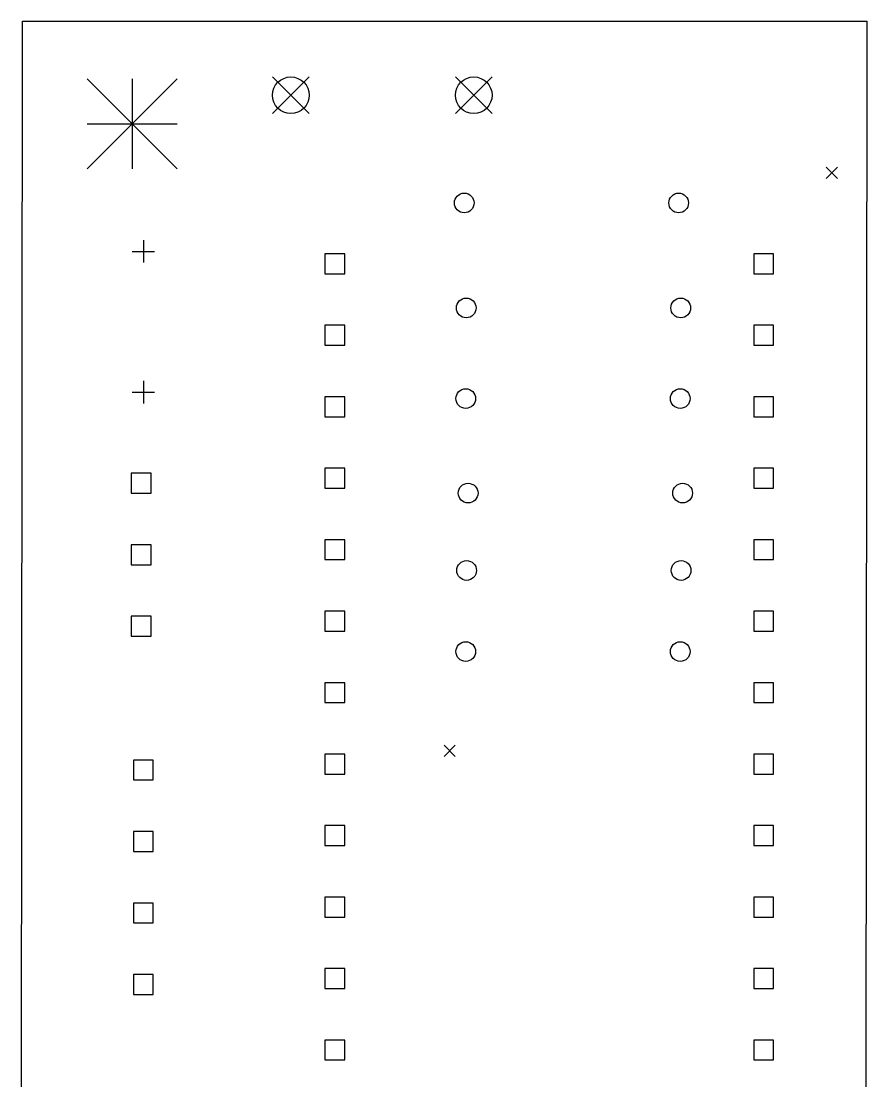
# Model space of a CAD drawing. Extents: x -2.1 to 50.2, y -24 to 50.1.
# Drawn here: x 0.01 to 30.05, y 12.43 to 50.08 of the extents above; entities that cross this region are included whole.
import ezdxf

# ---------------------------------------------------------------- set-up
doc = ezdxf.new("R2010")
doc.units = 0
doc.layers.add('BLACK', color=7, linetype='CONTINUOUS')

msp = doc.modelspace()

# ---------------------------------------------------------------- linework, layer by layer
at = {"layer": 'BLACK', "linetype": 'CONTINUOUS'}
for p, q in [((0.008, 0), (0.06, 50.08)), ((0.06, 50.08), (30.052, 50.08)), ((30.052, 50.08), (30, 0)), ((2.348, 48.03), (5.548, 44.83)), ((5.548, 48.03), (2.348, 44.83)), ((3.948, 48.03), (3.948, 44.83)), ((8.938, 48.1), (10.238, 46.8)), ((10.238, 48.1), (8.938, 46.8)), ((15.438, 48.1), (16.738, 46.8)), ((16.738, 48.1), (15.438, 46.8)), ((2.348, 46.43), (5.548, 46.43)), ((28.608, 44.89), (29.008, 44.49)), ((29.008, 44.89), (28.608, 44.49)), ((4.35, 42.3), (4.35, 41.5)), ((3.95, 41.9), (4.75, 41.9)), ((11.501557, 41.813557), (10.794443, 41.813557)), ((10.794443, 41.813557), (10.794443, 41.106443)), ((11.501557, 41.106443), (11.501557, 41.813557)), ((26.741557, 41.813557), (26.034443, 41.813557)), ((26.034443, 41.813557), (26.034443, 41.106443)), ((26.741557, 41.106443), (26.741557, 41.813557)), ((10.794443, 41.106443), (11.501557, 41.106443)), ((26.034443, 41.106443), (26.741557, 41.106443)), ((11.501557, 39.273557), (10.794443, 39.273557)), ((10.794443, 39.273557), (10.794443, 38.566443)), ((11.501557, 38.566443), (11.501557, 39.273557)), ((26.741557, 39.273557), (26.034443, 39.273557)), ((26.034443, 39.273557), (26.034443, 38.566443)), ((26.741557, 38.566443), (26.741557, 39.273557)), ((10.794443, 38.566443), (11.501557, 38.566443)), ((26.034443, 38.566443), (26.741557, 38.566443)), ((4.35, 37.3), (4.35, 36.5)), ((3.95, 36.9), (4.75, 36.9)), ((11.501557, 36.733557), (10.794443, 36.733557)), ((10.794443, 36.733557), (10.794443, 36.026443)), ((11.501557, 36.026443), (11.501557, 36.733557)), ((26.741557, 36.733557), (26.034443, 36.733557)), ((26.034443, 36.733557), (26.034443, 36.026443)), ((26.741557, 36.026443), (26.741557, 36.733557)), ((10.794443, 36.026443), (11.501557, 36.026443)), ((26.034443, 36.026443), (26.741557, 36.026443)), ((4.622057, 34.013557), (3.914943, 34.013557)), ((3.914943, 34.013557), (3.914943, 33.306443)), ((4.622057, 33.306443), (4.622057, 34.013557)), ((11.501557, 34.193557), (10.794443, 34.193557)), ((10.794443, 34.193557), (10.794443, 33.486443)), ((11.501557, 33.486443), (11.501557, 34.193557)), ((26.741557, 34.193557), (26.034443, 34.193557)), ((26.034443, 34.193557), (26.034443, 33.486443)), ((26.741557, 33.486443), (26.741557, 34.193557)), ((3.914943, 33.306443), (4.622057, 33.306443)), ((10.794443, 33.486443), (11.501557, 33.486443)), ((26.034443, 33.486443), (26.741557, 33.486443)), ((11.501557, 31.653557), (10.794443, 31.653557)), ((10.794443, 31.653557), (10.794443, 30.946443)), ((11.501557, 30.946443), (11.501557, 31.653557)), ((26.741557, 31.653557), (26.034443, 31.653557)), ((26.034443, 31.653557), (26.034443, 30.946443)), ((26.741557, 30.946443), (26.741557, 31.653557)), ((4.622057, 31.473557), (3.914943, 31.473557)), ((3.914943, 31.473557), (3.914943, 30.766443)), ((4.622057, 30.766443), (4.622057, 31.473557)), ((10.794443, 30.946443), (11.501557, 30.946443)), ((26.034443, 30.946443), (26.741557, 30.946443)), ((3.914943, 30.766443), (4.622057, 30.766443)), ((11.501557, 29.113557), (10.794443, 29.113557)), ((10.794443, 29.113557), (10.794443, 28.406443)), ((11.501557, 28.406443), (11.501557, 29.113557)), ((26.741557, 29.113557), (26.034443, 29.113557)), ((26.034443, 29.113557), (26.034443, 28.406443)), ((26.741557, 28.406443), (26.741557, 29.113557)), ((4.622057, 28.933557), (3.914943, 28.933557)), ((3.914943, 28.933557), (3.914943, 28.226443)), ((4.622057, 28.226443), (4.622057, 28.933557)), ((10.794443, 28.406443), (11.501557, 28.406443)), ((26.034443, 28.406443), (26.741557, 28.406443)), ((3.914943, 28.226443), (4.622057, 28.226443)), ((11.501557, 26.573557), (10.794443, 26.573557)), ((10.794443, 26.573557), (10.794443, 25.866443)), ((11.501557, 25.866443), (11.501557, 26.573557)), ((26.741557, 26.573557), (26.034443, 26.573557)), ((26.034443, 26.573557), (26.034443, 25.866443)), ((26.741557, 25.866443), (26.741557, 26.573557)), ((10.794443, 25.866443), (11.501557, 25.866443)), ((26.034443, 25.866443), (26.741557, 25.866443)), ((15.03, 24.35), (15.43, 23.95)), ((15.43, 24.35), (15.03, 23.95)), ((4.702557, 23.823557), (3.995443, 23.823557)), ((3.995443, 23.823557), (3.995443, 23.116443)), ((4.702557, 23.116443), (4.702557, 23.823557)), ((11.501557, 24.033557), (10.794443, 24.033557)), ((10.794443, 24.033557), (10.794443, 23.326443)), ((11.501557, 23.326443), (11.501557, 24.033557)), ((26.741557, 24.033557), (26.034443, 24.033557)), ((26.034443, 24.033557), (26.034443, 23.326443)), ((26.741557, 23.326443), (26.741557, 24.033557)), ((3.995443, 23.116443), (4.702557, 23.116443)), ((10.794443, 23.326443), (11.501557, 23.326443)), ((26.034443, 23.326443), (26.741557, 23.326443)), ((11.501557, 21.493557), (10.794443, 21.493557)), ((10.794443, 21.493557), (10.794443, 20.786443)), ((11.501557, 20.786443), (11.501557, 21.493557)), ((26.741557, 21.493557), (26.034443, 21.493557)), ((26.034443, 21.493557), (26.034443, 20.786443)), ((26.741557, 20.786443), (26.741557, 21.493557)), ((4.702557, 21.283557), (3.995443, 21.283557)), ((3.995443, 21.283557), (3.995443, 20.576443)), ((4.702557, 20.576443), (4.702557, 21.283557)), ((10.794443, 20.786443), (11.501557, 20.786443)), ((26.034443, 20.786443), (26.741557, 20.786443)), ((3.995443, 20.576443), (4.702557, 20.576443)), ((11.501557, 18.953557), (10.794443, 18.953557)), ((10.794443, 18.953557), (10.794443, 18.246443)), ((11.501557, 18.246443), (11.501557, 18.953557)), ((26.741557, 18.953557), (26.034443, 18.953557)), ((26.034443, 18.953557), (26.034443, 18.246443)), ((26.741557, 18.246443), (26.741557, 18.953557)), ((4.702557, 18.743557), (3.995443, 18.743557)), ((3.995443, 18.743557), (3.995443, 18.036443)), ((4.702557, 18.036443), (4.702557, 18.743557)), ((10.794443, 18.246443), (11.501557, 18.246443)), ((26.034443, 18.246443), (26.741557, 18.246443)), ((3.995443, 18.036443), (4.702557, 18.036443)), ((4.702557, 16.203557), (3.995443, 16.203557)), ((3.995443, 16.203557), (3.995443, 15.496443)), ((4.702557, 15.496443), (4.702557, 16.203557)), ((11.501557, 16.413557), (10.794443, 16.413557)), ((10.794443, 16.413557), (10.794443, 15.706443)), ((11.501557, 15.706443), (11.501557, 16.413557)), ((26.741557, 16.413557), (26.034443, 16.413557)), ((26.034443, 16.413557), (26.034443, 15.706443)), ((26.741557, 15.706443), (26.741557, 16.413557)), ((3.995443, 15.496443), (4.702557, 15.496443)), ((10.794443, 15.706443), (11.501557, 15.706443)), ((26.034443, 15.706443), (26.741557, 15.706443)), ((11.501557, 13.873557), (10.794443, 13.873557)), ((10.794443, 13.873557), (10.794443, 13.166443)), ((11.501557, 13.166443), (11.501557, 13.873557)), ((26.741557, 13.873557), (26.034443, 13.873557)), ((26.034443, 13.873557), (26.034443, 13.166443)), ((26.741557, 13.166443), (26.741557, 13.873557)), ((10.794443, 13.166443), (11.501557, 13.166443)), ((26.034443, 13.166443), (26.741557, 13.166443))]:
    msp.add_line(p, q, dxfattribs=at)
at = {"layer": 'BLACK'}
for centre, radius in [((9.588, 47.45), 0.65), ((16.088, 47.45), 0.65), ((15.748, 43.62), 0.35), ((23.368, 43.62), 0.35), ((15.82, 39.89), 0.35), ((23.44, 39.89), 0.35), ((15.804, 36.67), 0.35), ((23.424, 36.67), 0.35), ((15.8885, 33.31), 0.35), ((23.5085, 33.31), 0.35), ((15.8345, 30.56), 0.35), ((23.4545, 30.56), 0.35), ((15.804, 27.68), 0.35), ((23.424, 27.68), 0.35)]:
    msp.add_circle(centre, radius, dxfattribs=at)

doc.saveas('drawing.dxf')
